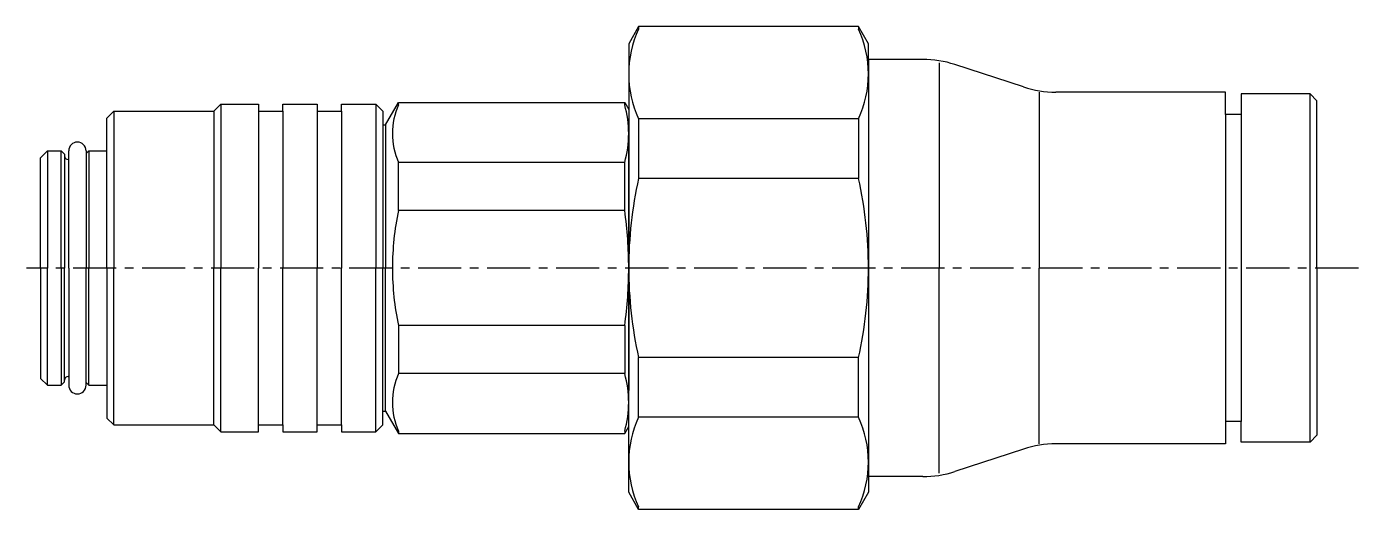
# Model space of a CAD drawing. Extents: x 9.7 to 48.3, y 191.1 to 234.3.
# Drawn here: x 9.74 to 48.34, y 220.3 to 234.3 of the extents above; entities outside this region: 2.
import ezdxf

# ---------------------------------------------------------------- set-up
doc = ezdxf.new("R2010")
doc.units = 0
doc.linetypes.add('CENTER', pattern=[2, 1.25, -0.25, 0.25, -0.25])
doc.layers.get('0').update_dxf_attribs({"linetype": 'CONTINUOUS'})
doc.layers.add('CENTER', color=1, linetype='CENTER')

msp = doc.modelspace()

# ---------------------------------------------------------------- linework, layer by layer
at = {"color": 7, "linetype": 'CONTINUOUS'}
for p, q in [((27.479, 234.298), (27.479, 234.227)), ((33.852, 234.298), (33.852, 234.227)), ((27.191, 233.798), (27.191, 230.848)), ((34.141, 233.348), (34.141, 221.248)), ((36.191, 233.248), (36.191, 227.298)), ((38.636, 232.548), (36.646, 233.199)), ((39.091, 232.398), (39.091, 227.298)), ((15.366, 232.048), (15.366, 227.298)), ((19.866, 232.048), (19.866, 227.298)), ((20.516, 232.031), (20.516, 232.098)), ((27.075, 232.031), (27.075, 232.098)), ((46.941, 222.248), (46.941, 232.348)), ((12.266, 231.848), (12.266, 227.298)), ((15.166, 231.848), (15.166, 227.298)), ((16.466, 231.848), (16.466, 227.298)), ((17.166, 231.848), (17.166, 227.298)), ((18.166, 231.848), (18.166, 227.298)), ((18.866, 231.848), (18.866, 227.298)), ((33.852, 231.629), (27.479, 231.629)), ((27.479, 231.629), (27.479, 229.897)), ((33.852, 231.629), (33.852, 229.897)), ((44.491, 231.748), (44.491, 222.848)), ((44.941, 231.748), (44.941, 222.848)), ((20.141, 231.448), (20.141, 227.298)), ((27.191, 227.298), (27.191, 230.848)), ((10.341, 230.698), (10.341, 227.298)), ((10.741, 227.298), (10.741, 230.698)), ((10.841, 230.598), (10.841, 227.298)), ((10.941, 230.448), (10.962, 230.448)), ((10.962, 227.298), (10.962, 230.698)), ((11.462, 230.698), (11.462, 227.298)), ((11.541, 230.698), (11.541, 227.298)), ((27.075, 230.36), (20.516, 230.36)), ((20.516, 228.969), (20.516, 230.36)), ((27.075, 228.969), (27.075, 230.36)), ((33.852, 229.897), (27.479, 229.897)), ((27.075, 228.969), (20.516, 228.969)), ((10.341, 223.898), (10.341, 227.298)), ((10.741, 227.298), (10.741, 223.898)), ((10.841, 223.998), (10.841, 227.298)), ((10.962, 227.298), (10.962, 223.898)), ((11.462, 223.898), (11.462, 227.298)), ((11.541, 223.898), (11.541, 227.298)), ((12.266, 222.748), (12.266, 227.298)), ((15.166, 222.748), (15.166, 227.298)), ((15.366, 222.548), (15.366, 227.298)), ((16.466, 222.748), (16.466, 227.298)), ((17.166, 222.748), (17.166, 227.298)), ((18.166, 222.748), (18.166, 227.298)), ((18.866, 222.748), (18.866, 227.298)), ((19.866, 222.548), (19.866, 227.298)), ((20.141, 223.148), (20.141, 227.298)), ((27.191, 227.298), (27.191, 223.748)), ((36.191, 221.348), (36.191, 227.298)), ((39.091, 222.198), (39.091, 227.298)), ((27.075, 225.628), (20.516, 225.628)), ((20.516, 225.628), (20.516, 224.236)), ((27.075, 225.628), (27.075, 224.236)), ((27.479, 222.968), (27.479, 224.7)), ((33.852, 224.7), (27.479, 224.7)), ((33.852, 222.968), (33.852, 224.7)), ((10.941, 224.148), (10.962, 224.148)), ((27.075, 224.236), (20.516, 224.236)), ((27.191, 220.798), (27.191, 223.748)), ((33.852, 222.968), (27.479, 222.968)), ((20.516, 222.566), (20.516, 222.498)), ((27.075, 222.566), (27.075, 222.498)), ((38.636, 222.049), (36.646, 221.398)), ((27.479, 220.298), (27.479, 220.37)), ((33.852, 220.298), (33.852, 220.37))]:
    msp.add_line(p, q, dxfattribs=at)
for points in [[(35.712, 233.348), (34.141, 233.348), (34.141, 233.798), (33.852, 234.298), (27.479, 234.298), (27.191, 233.798), (27.191, 230.848)], [(47.141, 227.298), (47.141, 232.148), (46.941, 232.348), (44.941, 232.348), (44.941, 231.748), (44.491, 231.748), (44.491, 232.398), (39.57, 232.398)], [(12.066, 227.298), (12.066, 231.648), (12.266, 231.848), (15.166, 231.848), (15.366, 232.048), (16.466, 232.048), (16.466, 231.848), (17.166, 231.848), (17.166, 232.048), (18.166, 232.048), (18.166, 231.848), (18.866, 231.848), (18.866, 232.048), (19.866, 232.048), (20.066, 231.848), (20.066, 227.298)], [(20.066, 231.448), (20.141, 231.448), (20.516, 232.098), (27.075, 232.098), (27.191, 231.898), (27.191, 227.298)], [(10.141, 227.298), (10.141, 230.498), (10.341, 230.698), (10.741, 230.698), (10.841, 230.598), (10.841, 230.548)], [(11.462, 230.619), (11.541, 230.698), (12.066, 230.698)], [(10.141, 227.298), (10.141, 224.098), (10.341, 223.898), (10.741, 223.898), (10.841, 223.998), (10.841, 224.048)], [(12.066, 227.298), (12.066, 222.948), (12.266, 222.748), (15.166, 222.748), (15.366, 222.548), (16.466, 222.548), (16.466, 222.748), (17.166, 222.748), (17.166, 222.548), (18.166, 222.548), (18.166, 222.748), (18.866, 222.748), (18.866, 222.548), (19.866, 222.548), (20.066, 222.748), (20.066, 227.298)], [(20.066, 223.148), (20.141, 223.148), (20.516, 222.498), (27.075, 222.498), (27.191, 222.698), (27.191, 227.298)], [(47.141, 227.298), (47.141, 222.448), (46.941, 222.248), (44.941, 222.248), (44.941, 222.848), (44.491, 222.848), (44.491, 222.198), (39.57, 222.198)], [(11.462, 223.978), (11.541, 223.898), (12.066, 223.898)], [(35.712, 221.248), (34.141, 221.248), (34.141, 220.798), (33.852, 220.298), (27.479, 220.298), (27.191, 220.798), (27.191, 223.748)]]:
    msp.add_lwpolyline(points, dxfattribs=at)
for centre, radius, start, end in [((30.258, 232.928), 3.067, 154.9424, 205.0576), ((31.074, 232.928), 3.067, 334.9424, 25.0576), ((35.712, 230.348), 3, 71.8619, 90), ((39.57, 235.399), 3, 251.8623, 270), ((22.443, 231.196), 2.1, 156.567, 203.433), ((24.113, 231.196), 3.078, 344.2564, 15.7436), ((11.212, 230.698), 0.25, 0, 180), ((10.941, 230.548), 0.1, 180, 270), ((39.027, 227.298), 11.836, 167.3197, 180), ((22.305, 227.298), 11.836, 360, 12.6804), ((28.484, 227.298), 8.141, 168.1597, 180), ((15.052, 227.298), 12.139, 360, 7.9091), ((28.484, 227.298), 8.141, 180, 191.8403), ((15.052, 227.298), 12.139, 352.0909, 360), ((39.027, 227.298), 11.836, 180, 192.6803), ((22.305, 227.298), 11.836, 347.3196, 0), ((10.941, 224.048), 0.1, 90, 180), ((11.212, 223.898), 0.25, 180, 360), ((22.443, 223.401), 2.1, 156.567, 203.433), ((24.113, 223.401), 3.078, 344.2564, 15.7436), ((30.258, 221.669), 3.067, 154.9424, 205.0576), ((31.074, 221.669), 3.067, 334.9424, 25.0576), ((39.57, 219.198), 3, 90, 108.1377), ((35.712, 224.248), 3, 270, 288.1381)]:
    msp.add_arc(centre, radius, start, end, dxfattribs=at)
at = {"layer": 'CENTER', "color": 1, "linetype": 'CENTER'}
msp.add_line((48.34, 227.298), (9.741, 227.298), dxfattribs=at)

# ---------------------------------------------------------------- texts
at = {"color": 7, "linetype": 'CONTINUOUS'}
for s, p in [('MCSCS6', (12.103, 195.34)), ('MCSCS06', (12.103, 191.173))]:
    msp.add_text(s, height=2.5, dxfattribs=at).set_placement(p)

doc.saveas('drawing.dxf')
